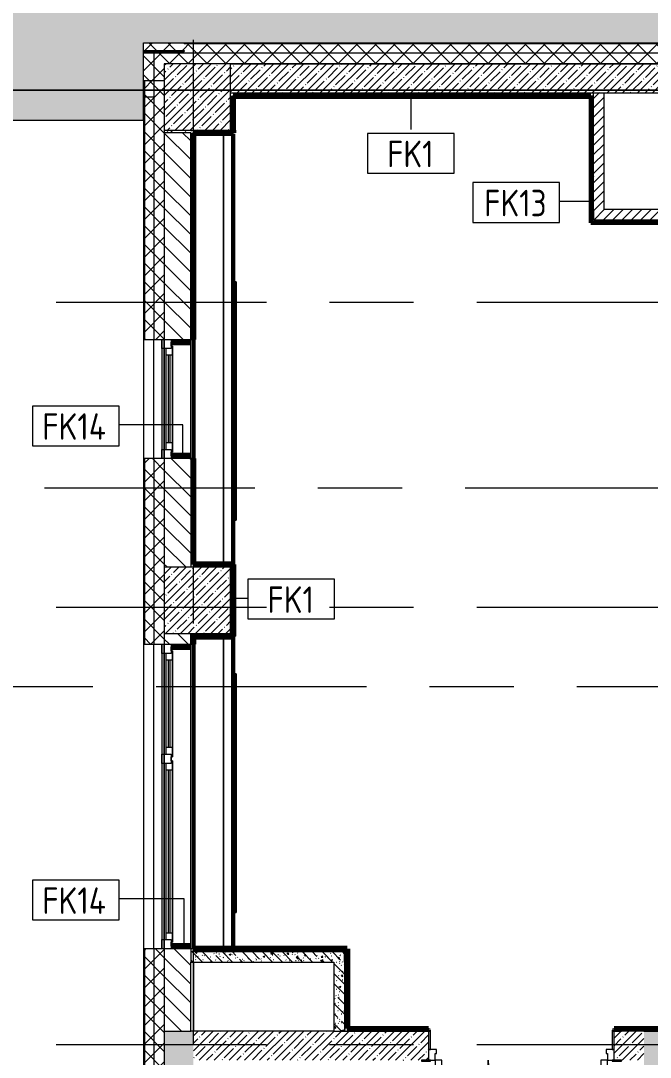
# Model space of a CAD drawing. Header units: millimetres. Extents: x -5426 to 189269, y -8553 to 29000.
# Drawn here: x -1193 to 3557, y 7703 to 15525 of the extents above; entities that cross this region are included whole.
import ezdxf

# ---------------------------------------------------------------- set-up
doc = ezdxf.new("R2010")
doc.units = ezdxf.units.MM
doc.linetypes.add('Осевая', pattern=[3175, 635, -476.25, 1587.5, -476.25])
for name, color, linetype, lineweight in [('A-ANNO-DIMS', 7, 'Continuous', 9), ('A-ANNO-DIMS-100', 7, 'Continuous', 9), ('A-DETL', 7, 'Continuous', 9), ('A-DOOR', 7, 'Continuous', 9), ('A-DOOR-1', 7, 'Continuous', 13), ('A-DOOR-FRAM', 7, 'Continuous', 13), ('A-GLAZ', 7, 'Continuous', 9), ('A-GLAZ-1', 7, 'Continuous', 13), ('A-WALL', 7, 'Continuous', 9), ('A-WALL-IDEN', 7, 'Continuous', 9), ('I-WALL', 7, 'Continuous', 9), ('S-COLS', 7, 'Continuous', 9), ('Оси', 7, 'Continuous', 9), ('Оси-2', 7, 'Осевая', 9)]:
    doc.layers.add(name, color=color, linetype=linetype, lineweight=lineweight)
for name, color, linetype, lineweight, true_color in [('A-DETL-GENF-2', 7, 'Continuous', 9, 0xd4d4d4), ('A-WALL-1', 7, 'Continuous', 9, 0xc0c0c0), ('A-WALL-3', 7, 'Continuous', 9, 0xff80c0), ('A-WALL-4', 5, 'Continuous', 9, 0x0000ff), ('I-WALL-10', 5, 'Continuous', 53, 0x0000ff), ('I-WALL-17', 7, 'Continuous', 80, 0xffd2ff), ('I-WALL-3', 7, 'Continuous', 9, 0xc0c0c0), ('I-WALL-6', 7, 'Continuous', 80, 0xff80c0), ('I-WALL-9', 7, 'Continuous', 53, 0xff80c0), ('S-WALL-ANLY', 7, 'Continuous', 13, 0x008040), ('S-WALL-ANLY-1', 7, 'Continuous', 5, 0x008040), ('Знаки-1', 7, 'Continuous', 9, 0xdfdfdf), ('Знаки-2', 9, 'Continuous', 9, 0x808080)]:
    doc.layers.add(name, color=color, linetype=linetype, lineweight=lineweight, true_color=true_color)
doc.styles.add('GOST Common_1', font='GOST_Common.ttf', dxfattribs={"width": 0.9, "height": 200})
doc.styles.add('ISOCPEUR', font='isocpeur.ttf', dxfattribs={"width": 0.9, "height": 250})
doc.dimstyles.new('ISO-2_5_0_9К_БОЛЬШОЙ_1', dxfattribs={"dimscale": 304.8, "dimtxt": 248.995294, "dimasz": 0.492126, "dimexe": 0.393701, "dimexo": 0.984252, "dimgap": 0, "dimtad": 1, "dimdec": 0, "dimrnd": 10, "dimzin": 0, "dimdsep": 46, "dimtxsty": 'ISOCPEUR', "dimblk1": 'OBLIQUE', "dimblk2": 'OBLIQUE', "dimsah": 1, "dimcen": 0.09, "dimdle": 0.393701, "dimazin": 0, "dimtfac": 1, "dimtdec": 4, "dimtix": 1, "dimtmove": 0, "dimatfit": 3, "dimfxl": 1, "dimtvp": 1, "dimtolj": 1, "dimtzin": 0, "dimarcsym": 2})
pattern_1 = [(45, (0, 0), (-70.71068, 70.71068), []), (135, (0, 0), (-70.71068, -70.71068), [])]
pattern_2 = [(45, (0, 0), (-57.02463, 57.02463), []), (45, (57.025, 0), (-57.02463, 57.02463), [100.806, -20.161, 3.353, -16.808])]
pattern_3 = [(135, (0, 0), (-75.4342, -75.4342), [106.68, -17.78, 3.556, -17.78]), (135, (0, 75.39), (-75.4342, -75.4342), []), (50, (0, 0), (127.5292, -11.1576), [13.335, -146.685]), (355, (0, 0), (-24.6697, 133.74), [10.668, -117.348]), (100.451, (10.63, -0.93), (102.8597, 122.5818), [11.333, -124.663]), (46.184, (0, 35.56), (189.7552, -29.4304), [20.003, -220.028]), (96.636, (15.81, 33.1), (166.182, 173.1996), [17, -186.995]), (351.184, (0, 35.56), (166.184, 173.1976), [16.002, -176.022]), (21, (17.78, 26.67), (106.1303, -71.586), [13.335, -146.685]), (326, (17.78, 26.67), (43.2619, 128.9318), [10.668, -117.348]), (71.451, (26.62, 20.7), (149.392, 57.345), [11.333, -124.663]), (37.5, (0, 0), (2.16223, 59.18836), [3.353, -112.573, 3.353, -115.773, -117.792]), (37.5, (0, 0), (2.16223, 59.18836), [-235.052, 3.353, -114.44]), (7.5, (0, 0), (46.77386, 70.12615), [3.353, -64.567, 3.353, -109.906, -44.894]), (7.5, (0, 0), (46.77386, 70.12615), [-181.178, 3.353, -41.542]), (327.5, (-39.65, 0), (94.91367, -4.0101), [3.353, -41.097, 3.353, -135.331, -184.023]), (327.5, (-39.65, 0), (94.91367, -4.0101), [-183.134, 3.353, -180.67]), (317.5, (-57.43, 0), (103.6906, 17.7988), [3.353, -54.432, 3.353, -88.748, -130.683]), (317.5, (-57.43, 0), (103.6906, 17.7988), [-149.885, 3.353, -127.33])]
pattern_4 = [(45, (0, 0), (-35.35534, 35.35534), [])]
pattern_5 = [(0, (0, 0), (121.92, 30.48), [10.058, -81.382, 10.058, -81.382, -487.68]), (0, (0, 0), (121.92, 30.48), [-182.88, 10.058, -172.822, 10.058, -81.382, -213.36]), (0, (0, 0), (121.92, 30.48), [-457.2, 10.058, -50.902, 10.058, -142.342]), (120, (45.72, 15.24), (-87.356454, 90.345817), [10.058, -81.382, 10.058, -81.382, -487.68]), (120, (45.72, 15.24), (-87.356454, 90.345817), [-182.88, 10.058, -172.822, 10.058, -81.382, -213.36]), (120, (45.72, 15.24), (-87.356454, 90.345817), [-457.2, 10.058, -50.902, 10.058, -142.342]), (240, (60.96, 76.2), (-34.563546, -120.825817), [10.058, -81.382, 10.058, -81.382, -487.68]), (240, (60.96, 76.2), (-34.563546, -120.825817), [-182.88, 10.058, -172.822, 10.058, -81.382, -213.36]), (240, (60.96, 76.2), (-34.563546, -120.825817), [-457.2, 10.058, -50.902, 10.058, -142.342])]

# ---------------------------------------------------------------- blocks, each defined once
blk = doc.blocks.new('BSC_Колонна _Прямоугольная - 500х500-V13-План отделки стен 3 этажа в осях 1-12')
at = {"layer": 'S-COLS'}
h = blk.add_hatch(dxfattribs=at)
h.set_pattern_fill('FP_15', color=256, style=0, pattern_type=2)
h.set_pattern_definition([(45, (-140, -14950), (-57.02463, 57.02463), []), (45, (-82.975, -14950), (-57.02463, 57.02463), [100.806, -20.161, 3.353, -16.808])])
h.paths.add_polyline_path([(-250, -250), (250, -250), (250, 250), (-250, 250), (-250, 129.3)])
for p, q in [((250, 250), (-250, 250)), ((-250, 250), (-250, -250)), ((250, -250), (250, 250)), ((-250, -250), (250, -250))]:
    blk.add_line(p, q, dxfattribs=at)
blk = doc.blocks.new('120_Окно_СКБ_1Ст - 120_Окно_СКБ_1Ст 900х2500_h_-V14-План отделки стен 3 этажа в осях 1-12')
at = {"layer": 'A-GLAZ'}
for p, q in [((450, -57), (-450, -57)), ((-430, -127), (-400, -127)), ((-330, -107), (330, -107)), ((330, -117), (-330, -117)), ((400, -127), (430, -127))]:
    blk.add_line(p, q, dxfattribs=at)
at = {"layer": 'A-GLAZ-1'}
for p, q in [((-450, -127), (-450, -57)), ((-450, -57), (-380, -57)), ((-380, -57), (-380, -127)), ((380, -127), (380, -57)), ((380, -57), (450, -57)), ((450, -57), (450, -127)), ((-380, -127), (-450, -127)), ((-380, -127), (-400, -127)), ((-400, -127), (-400, -137)), ((-400, -137), (400, -137)), ((400, -137), (-400, -137)), ((380, -87), (-380, -87)), ((-380, -87), (-380, -127)), ((-330, -137), (-330, -87)), ((330, -137), (330, -87)), ((380, -127), (380, -87)), ((450, -127), (380, -127)), ((400, -127), (380, -127)), ((400, -137), (400, -127))]:
    blk.add_line(p, q, dxfattribs=at)
blk = doc.blocks.new('120_Окно_СКБ_2Ст - 120_Окно_СКБ_2Ст 2300х2500 _мал створка справа_-22272277-План отделки стен 3 этажа в осях 1-12')
at = {"layer": 'A-GLAZ'}
for p, q in [((1150, -57), (-1150, -57)), ((-1130, -127), (-1100, -127)), ((-1030, -107), (200, -107)), ((200, -117), (-1030, -117)), ((270, -127), (300, -127)), ((370, -107), (1030, -107)), ((1030, -117), (370, -117)), ((1100, -127), (1130, -127))]:
    blk.add_line(p, q, dxfattribs=at)
at = {"layer": 'A-GLAZ-1'}
for p, q in [((-1150, -127), (-1150, -57)), ((-1150, -57), (-1080, -57)), ((-1080, -57), (-1080, -127)), ((250, -127), (250, -57)), ((250, -57), (320, -57)), ((320, -57), (320, -127)), ((1080, -127), (1080, -57)), ((1080, -57), (1150, -57)), ((1150, -57), (1150, -127)), ((-1080, -127), (-1150, -127)), ((-1080, -127), (-1100, -127)), ((-1100, -127), (-1100, -137)), ((-1100, -137), (270, -137)), ((270, -137), (-1100, -137)), ((250, -87), (-1080, -87)), ((-1080, -87), (-1080, -127)), ((-1030, -137), (-1030, -87)), ((200, -137), (200, -87)), ((250, -127), (250, -87)), ((320, -127), (250, -127)), ((270, -127), (250, -127)), ((270, -137), (270, -127)), ((320, -127), (300, -127)), ((300, -127), (300, -137)), ((300, -137), (1100, -137)), ((1100, -137), (300, -137)), ((1080, -87), (320, -87)), ((320, -87), (320, -127)), ((370, -137), (370, -87)), ((1030, -137), (1030, -87)), ((1080, -127), (1080, -87)), ((1150, -127), (1080, -127)), ((1100, -127), (1080, -127)), ((1100, -137), (1100, -127))]:
    blk.add_line(p, q, dxfattribs=at)
blk = doc.blocks.new('110_Дверь_СКБ_2Ст - Д-1 Лестничная клетка EIS60-24280000-План отделки стен 3 этажа в осях 1-12')
at = {"layer": 'A-DOOR'}
for centre, radius, start, end in [((-637.5, 110), 900, 0, 90), ((662.5, 110), 400, 90, 180)]:
    blk.add_arc(centre, radius, start, end, dxfattribs=at)
at = {"layer": 'A-DOOR-1'}
for p, q in [((-637.5, 1010), (-637.5, 110)), ((-587.5, 1010), (-637.5, 1010)), ((-587.5, 110), (-587.5, 1010)), ((662.5, 510), (612.5, 510)), ((612.5, 510), (612.5, 110)), ((662.5, 110), (662.5, 510)), ((-637.5, 110), (-587.5, 110)), ((612.5, 110), (662.5, 110))]:
    blk.add_line(p, q, dxfattribs=at)
at = {"layer": 'A-DOOR-FRAM'}
for p, q in [((-672.5, 118), (-742.5, 118)), ((-742.5, 118), (-742.5, 110)), ((-742.5, 110), (-672.5, 110)), ((-637.5, 110), (-687.5, 110)), ((-687.5, 110), (-687.5, 30)), ((-672.5, 110), (-672.5, 118)), ((-637.5, 60), (-637.5, 110)), ((662.5, 110), (662.5, 60)), ((712.5, 110), (662.5, 110)), ((767.5, 118), (697.5, 118)), ((697.5, 118), (697.5, 110)), ((697.5, 110), (767.5, 110)), ((712.5, 30), (712.5, 110)), ((767.5, 110), (767.5, 118)), ((-687.5, 30), (-627.5, 30)), ((-672.5, 30), (-687.5, 30)), ((-687.5, 30), (-687.5, -110)), ((-672.5, -110), (-672.5, 30)), ((-627.5, 60), (-637.5, 60)), ((-627.5, 30), (-627.5, 60)), ((662.5, 60), (652.5, 60)), ((652.5, 60), (652.5, 30)), ((652.5, 30), (712.5, 30)), ((712.5, 30), (697.5, 30)), ((697.5, 30), (697.5, -110)), ((712.5, -110), (712.5, 30)), ((-672.5, -110), (-742.5, -110)), ((-742.5, -110), (-742.5, -118)), ((-742.5, -118), (-672.5, -118)), ((-687.5, -110), (-672.5, -110)), ((-672.5, -118), (-672.5, -110)), ((697.5, -110), (712.5, -110)), ((767.5, -110), (697.5, -110)), ((697.5, -110), (697.5, -118)), ((697.5, -118), (767.5, -118)), ((767.5, -118), (767.5, -110))]:
    blk.add_line(p, q, dxfattribs=at)
blk = doc.blocks.new('BSC_Колонна _Прямоугольная - 500х500-V31-План отделки стен 3 этажа в осях 1-12')
at = {"layer": 'S-COLS'}
h = blk.add_hatch(dxfattribs=at)
h.set_pattern_fill('FP_34', color=256, style=0, pattern_type=2)
h.set_pattern_definition([(45, (-140, -11150), (-57.0246, 57.0246), []), (45, (-82.975, -11150), (-57.0246, 57.0246), [100.806, -20.161, 3.353, -16.808])])
h.paths.add_polyline_path([(-250, -250), (250, -250), (250, 250), (-250, 250)])
for p, q in [((250, 250), (-250, 250)), ((-250, 250), (-250, -250)), ((250, -250), (250, 250)), ((-250, -250), (250, -250))]:
    blk.add_line(p, q, dxfattribs=at)
blk = doc.blocks.new('Съемный металлический экран с перфорацией - E1-V33-План отделки стен 3 этажа в осях 1-12')
at = {"layer": 'Знаки-1'}
for p, q in [((0, 0), (0, 20)), ((0, 20), (1800, 20)), ((1800, 0), (0, 0)), ((1800, 20), (1800, 0))]:
    blk.add_line(p, q, dxfattribs=at)
at = {"layer": 'Знаки-2'}
for p, q in [((1800, 20), (0, 20)), ((0, 20), (0, 0)), ((0, 0), (1800, 0)), ((1800, 0), (1800, 20))]:
    blk.add_line(p, q, dxfattribs=at)
blk = doc.blocks.new('Съемный металлический экран с перфорацией - E1-V34-План отделки стен 3 этажа в осях 1-12')
at = {"layer": 'Знаки-1'}
for p, q in [((0, 0), (0, 20)), ((0, 20), (1800, 20)), ((1800, 0), (0, 0)), ((1800, 20), (1800, 0))]:
    blk.add_line(p, q, dxfattribs=at)
at = {"layer": 'Знаки-2'}
for p, q in [((1800, 20), (0, 20)), ((0, 20), (0, 0)), ((0, 0), (1800, 0)), ((1800, 0), (1800, 20))]:
    blk.add_line(p, q, dxfattribs=at)
blk = doc.blocks.new('Зашивка приборов отопления35 - Зашивка приборов отопления-33324623-План отделки стен 3 этажа в осях 1-12')
at = {"layer": 'A-WALL-1'}
for p, q in [((35888.8, 26793.4), (34988.8, 26793.4)), ((37447.8, 26567.4), (37447.8, 26793.4)), ((34188.8, 26567.4), (37447.8, 26567.4)), ((37447.8, 26567.4), (34188.8, 26567.4)), ((37447.8, 26492.4), (37447.8, 26567.4)), ((34187.8, 26492.4), (37447.8, 26492.4))]:
    blk.add_line(p, q, dxfattribs=at)
blk = doc.blocks.new('Зашивка приборов отопления36 - Зашивка приборов отопления-33324807-План отделки стен 3 этажа в осях 1-12')
at = {"layer": 'A-WALL-1'}
for p, q in [((36488.8, 26793.4), (34188.8, 26793.4)), ((34188.8, 26567.4), (36548.8, 26567.4)), ((36545.1, 26567.4), (34188.8, 26567.4)), ((36545.1, 26492.4), (36545.1, 26567.4)), ((34188.8, 26492.4), (36545.1, 26492.4))]:
    blk.add_line(p, q, dxfattribs=at)
blk = doc.blocks.new('DIMBLOCK17-План отделки стен 3 этажа в осях 1-12')
at = {"layer": 'A-ANNO-DIMS-100', "lineweight": 20}
for p, q in [((-3252.8, 17000), (-3327.8, 17075)), ((-3252.8, 17000), (-3177.8, 16925)), ((-3252.8, 15000), (-3327.8, 15075)), ((-3252.8, 15000), (-3177.8, 14925))]:
    blk.add_line(p, q, dxfattribs=at)
at = {"layer": 'A-ANNO-DIMS-100'}
for p, q in [((-3446.8, 17000), (-3132.8, 17000)), ((-3252.8, 17000), (-3446.8, 17000)), ((-3252.8, 17000), (-3252.8, 15000)), ((9560.6, 15000), (-3372.8, 15000)), ((-3252.8, 15000), (9560.6, 15000))]:
    blk.add_line(p, q, dxfattribs=at)
at = {"layer": 'A-ANNO-DIMS-100', "color": 0, "insert": (-3579.4, 15684), "char_height": 250, "width": 758.478, "attachment_point": 1, "rotation": 90, "line_spacing_factor": 1.149209, "style": 'ISOCPEUR'}
blk.add_mtext('2000', dxfattribs=at)
blk = doc.blocks.new('_Oblique')
at = {"color": 0, "linetype": 'ByBlock', "lineweight": -2}
blk.add_line((-0.5, -0.5), (0.5, 0.5), dxfattribs=at)
blk = doc.blocks.new('DIMBLOCK18-План отделки стен 3 этажа в осях 1-12')
at = {"layer": 'A-ANNO-DIMS-100', "lineweight": 20}
for p, q in [((-3252.8, 15000), (-3327.8, 15075)), ((-3252.8, 15000), (-3177.8, 14925)), ((-3252.8, 13400), (-3327.8, 13475)), ((-3252.8, 13400), (-3177.8, 13325))]:
    blk.add_line(p, q, dxfattribs=at)
at = {"layer": 'A-ANNO-DIMS-100'}
for p, q in [((9560.6, 15000), (-3372.8, 15000)), ((-3252.8, 15000), (-3252.8, 13400)), ((-3252.8, 15000), (9560.6, 15000)), ((-3446.8, 13400), (-3132.8, 13400)), ((-3252.8, 13400), (-3446.8, 13400))]:
    blk.add_line(p, q, dxfattribs=at)
at = {"layer": 'A-ANNO-DIMS-100', "color": 0, "insert": (-3579.4, 13905.5), "char_height": 250, "width": 706.764, "attachment_point": 1, "rotation": 90, "line_spacing_factor": 1.149209, "style": 'ISOCPEUR'}
blk.add_mtext('1600', dxfattribs=at)
blk = doc.blocks.new('М_стена_0001 - Типоразмер_без рамки-25382661-План отделки стен 3 этажа в осях 1-12')
at = {"layer": 'A-WALL-IDEN'}
for p, q in [((3.258, 1.523), (-3.273, 1.523)), ((-3.273, 1.523), (-3.273, -1.477)), ((3.258, -1.477), (3.258, 1.523)), ((-3.273, -1.477), (3.258, -1.477))]:
    blk.add_line(p, q, dxfattribs=at)

msp = doc.modelspace()

# ---------------------------------------------------------------- hatches: boundary and pattern name
at = {"layer": 'A-DETL-GENF-2'}
msp.add_hatch(color=256, dxfattribs=at).paths.add_polyline_path([(-268, 14774.9), (-268, 15358), (38760, 15358), (38760, 23888.3), (33928.1, 23888.3), (33928.1, 27398.1), (-2409.1, 27398.1), (-2409.1, 14774.9), (-1574, 14774.9)])
at = {"layer": 'A-WALL'}
h = msp.add_hatch(dxfattribs=at)
h.set_pattern_fill('FP_11', color=256, style=0, pattern_type=2)
h.set_pattern_definition(pattern_1)
h.paths.add_polyline_path([(34962.9, 15200), (35410, 15200), (35410, 15350), (34660, 15350), (34660, 15200)])
h.paths.add_polyline_path([(32039.9, 15200), (32110, 15200), (32110, 15350), (30027, 15350), (30027, 15200), (30610, 15200)])
h.paths.add_polyline_path([(38987.7, 15200), (38987.7, 15350), (37810, 15350), (37810, 15200), (37885.8, 15200)])
h.paths.add_polyline_path([(25810, 15200), (29227, 15200), (29227, 15350), (25620.3, 15350), (25620.3, 15200)])
h.paths.add_polyline_path([(24420.3, 15200), (24420.3, 15350), (19800, 15350), (19800, 15200), (22510, 15200)])
h.paths.add_polyline_path([(13040.7, 15200), (19000, 15200), (19000, 15350), (12860, 15350), (12860, 15200)])
h.paths.add_polyline_path([(9760, 15200), (9760, 15350), (9160, 15350), (9160, 15200)])
h.paths.add_polyline_path([(7660, 15200), (8260, 15200), (8260, 15350), (7660, 15350)])
h.paths.add_polyline_path([(6160, 15200), (6760, 15200), (6760, 15350), (40, 15350), (40, 15293), (-110, 15293), (-110, 15200), (5733.3, 15200)])
h.paths.add_polyline_path([(33010, 15200), (33240, 15200), (33240, 15350), (33010, 15350)])
h.paths.add_polyline_path([(33760, 15200), (33760, 15350), (33610, 15350), (33610, 15200)])
h = msp.add_hatch(dxfattribs=at)
h.set_pattern_fill('FP_11', color=256, style=0, pattern_type=2)
h.set_pattern_definition(pattern_1)
h.paths.add_polyline_path([(-260, 14973), (-260, 15073), (-268, 15073), (-268, 14973)])
h = msp.add_hatch(dxfattribs=at)
h.set_pattern_fill('FP_11', color=256, style=0, pattern_type=2)
h.set_pattern_definition(pattern_1)
h.paths.add_polyline_path([(-260, -100), (-110, -100), (-110, 5220), (-260, 5220), (-260, 1217.2)])
h.paths.add_polyline_path([(-260, 7320), (-110, 7320), (-110, 8520), (-260, 8520)])
h.paths.add_polyline_path([(-260, 10820), (-110, 10820), (-110, 12220), (-260, 12220)])
h.paths.add_polyline_path([(-110, 13120), (-110, 15073), (-260, 15073), (-260, 13120)])
h = msp.add_hatch(dxfattribs=at)
h.set_pattern_fill('FP_11', color=256, style=0, pattern_type=2)
h.set_pattern_definition(pattern_1)
h.paths.add_polyline_path([(-260, 14923), (-260, 14973), (-268, 14973), (-268, 14923)])
at = {"layer": 'I-WALL'}
h = msp.add_hatch(dxfattribs=at)
h.set_pattern_fill('FP_11', color=256, style=0, pattern_type=2)
h.set_pattern_definition(pattern_1)
h.paths.add_polyline_path([(-268, 15300), (40, 15300), (40, 15358), (-268, 15358), (-268, 15341.3)])
h = msp.add_hatch(dxfattribs=at)
h.set_pattern_fill('FP_11', color=256, style=0, pattern_type=2)
h.set_pattern_definition(pattern_1)
h.paths.add_polyline_path([(-268, 15073), (-110, 15073), (-110, 15293), (-268, 15293)])
h = msp.add_hatch(dxfattribs=at)
h.set_pattern_fill('FP_12', color=256, style=0, pattern_type=2)
h.set_pattern_definition(pattern_2)
h.paths.add_polyline_path([(618.2, 14980), (4060, 14980), (4060, 15200), (390, 15200), (390, 14980), (410, 14980)])
h = msp.add_hatch(dxfattribs=at)
h.set_pattern_fill('FP_36', color=256, style=0, pattern_type=2)
h.set_pattern_definition(pattern_5)
h.paths.add_polyline_path([(390, 14700), (410, 14700), (410, 14980), (390, 14980)])
h = msp.add_hatch(dxfattribs=at)
h.set_pattern_fill('FP_36', color=256, style=0, pattern_type=2)
h.set_pattern_definition(pattern_5)
h.paths.add_polyline_path([(3109, 14960), (3130, 14960), (3130, 14980), (410, 14980), (410, 14960), (1348.9, 14960)])
h = msp.add_hatch(dxfattribs=at)
h.set_pattern_fill('FP_36', color=256, style=0, pattern_type=2)
h.set_pattern_definition(pattern_5)
h.paths.add_polyline_path([(3110, 14000), (3130, 14000), (3130, 14960), (3110, 14960), (3110, 14601.3)])
h = msp.add_hatch(dxfattribs=at)
h.set_pattern_fill('FP_24', color=256, style=0, pattern_type=2)
h.set_pattern_definition(pattern_4)
h.paths.add_polyline_path([(3130, 14100), (3210, 14100), (3210, 14980), (3130, 14980), (3130, 14601.3)])
h = msp.add_hatch(dxfattribs=at)
h.set_pattern_fill('FP_36', color=256, style=0, pattern_type=2)
h.set_pattern_definition(pattern_5)
h.paths.add_polyline_path([(110, 14680), (410, 14680), (410, 14700), (-110, 14700), (-110, 14680), (90, 14680)])
h = msp.add_hatch(dxfattribs=at)
h.set_pattern_fill('FP_10', color=256, style=0, pattern_type=2)
h.set_pattern_definition([(135, (0, 0), (-70.7107, -70.7107), [])])
h.paths.add_polyline_path([(90, 7900), (90, 8520), (-110, 8520), (-110, 7900)])
h.paths.add_polyline_path([(-110, 10820), (90, 10820), (90, 10900), (-110, 10900)])
h.paths.add_polyline_path([(90, 11400), (90, 12220), (-110, 12220), (-110, 11400)])
h.paths.add_polyline_path([(-110, 13120), (90, 13120), (90, 14680), (-110, 14680), (-110, 14601.3)])
h = msp.add_hatch(dxfattribs=at)
h.set_pattern_fill('FP_36', color=256, style=0, pattern_type=2)
h.set_pattern_definition(pattern_5)
h.paths.add_polyline_path([(110, 11420), (110, 12220), (90, 12220), (90, 11420)])
h.paths.add_polyline_path([(90, 13120), (110, 13120), (110, 14680), (90, 14680), (90, 14601.3)])
h = msp.add_hatch(dxfattribs=at)
h.set_pattern_fill('FP_24', color=256, style=0, pattern_type=2)
h.set_pattern_definition(pattern_4)
h.paths.add_polyline_path([(4271.9, 14020), (5600, 14020), (5600, 14100), (3130, 14100), (3130, 14020)])
h = msp.add_hatch(dxfattribs=at)
h.set_pattern_fill('FP_36', color=256, style=0, pattern_type=2)
h.set_pattern_definition(pattern_5)
h.paths.add_polyline_path([(5660, 14000), (5660, 14020), (3130, 14020), (3130, 14000), (4271.9, 14000)])
h = msp.add_hatch(dxfattribs=at)
h.set_pattern_fill('FP_36', color=256, style=0, pattern_type=2)
h.set_pattern_definition(pattern_5)
h.paths.add_polyline_path([(-58, 13100), (90, 13100), (90, 13120), (-58, 13120)])
h = msp.add_hatch(dxfattribs=at)
h.set_pattern_fill('FP_36', color=256, style=0, pattern_type=2)
h.set_pattern_definition(pattern_5)
h.paths.add_polyline_path([(90, 12220), (90, 12240), (-58, 12240), (-58, 12220)])
h = msp.add_hatch(dxfattribs=at)
h.set_pattern_fill('FP_36', color=256, style=0, pattern_type=2)
h.set_pattern_definition(pattern_5)
h.paths.add_polyline_path([(90, 11400), (390, 11400), (390, 11420), (90, 11420)])
h = msp.add_hatch(dxfattribs=at)
h.set_pattern_fill('FP_36', color=256, style=0, pattern_type=2)
h.set_pattern_definition(pattern_5)
h.paths.add_polyline_path([(390, 10900), (410, 10900), (410, 11420), (390, 11420), (390, 11400)])
h = msp.add_hatch(dxfattribs=at)
h.set_pattern_fill('FP_36', color=256, style=0, pattern_type=2)
h.set_pattern_definition(pattern_5)
h.paths.add_polyline_path([(110, 8500), (110, 8520), (90, 8520), (90, 8500)])
h.paths.add_polyline_path([(90, 10820), (110, 10820), (110, 10900), (90, 10900), (90, 10879)])
h = msp.add_hatch(dxfattribs=at)
h.set_pattern_fill('FP_36', color=256, style=0, pattern_type=2)
h.set_pattern_definition(pattern_5)
h.paths.add_polyline_path([(410, 10880), (410, 10900), (110, 10900), (110, 10880), (390, 10880)])
h = msp.add_hatch(dxfattribs=at)
h.set_pattern_fill('FP_36', color=256, style=0, pattern_type=2)
h.set_pattern_definition(pattern_5)
h.paths.add_polyline_path([(90, 10800), (90, 10820), (-58, 10820), (-58, 10800)])
h = msp.add_hatch(dxfattribs=at)
h.set_pattern_fill('FP_36', color=256, style=0, pattern_type=2)
h.set_pattern_definition(pattern_5)
h.paths.add_polyline_path([(-58, 8520), (90, 8520), (90, 8540), (-58, 8540)])
h = msp.add_hatch(dxfattribs=at)
h.set_pattern_fill('FP_36', color=256, style=0, pattern_type=2)
h.set_pattern_definition(pattern_5)
h.paths.add_polyline_path([(110, 8500), (1250, 8500), (1250, 8520), (90, 8520), (90, 8500)])
h = msp.add_hatch(dxfattribs=at)
h.set_pattern_fill('FP_19', color=256, style=0, pattern_type=2)
h.set_pattern_definition(pattern_3)
h.paths.add_polyline_path([(1250, 8420), (1250, 8500), (90, 8500), (90, 8420), (1170, 8420)])
h = msp.add_hatch(dxfattribs=at)
h.set_pattern_fill('FP_36', color=256, style=0, pattern_type=2)
h.set_pattern_definition(pattern_5)
h.paths.add_polyline_path([(1250, 7920), (1270, 7920), (1270, 8520), (1250, 8520), (1250, 8420)])
h = msp.add_hatch(dxfattribs=at)
h.set_pattern_fill('FP_19', color=256, style=0, pattern_type=2)
h.set_pattern_definition(pattern_3)
h.paths.add_polyline_path([(1170, 7900), (1250, 7900), (1250, 8420), (1170, 8420), (1170, 7909.3)])
h = msp.add_hatch(dxfattribs=at)
h.set_pattern_fill('FP_36', color=256, style=0, pattern_type=2)
h.set_pattern_definition(pattern_5)
h.paths.add_polyline_path([(37990, 7900), (38490, 7900), (38490, 7920), (33010, 7920), (33010, 7900), (37885.8, 7900)])
h.paths.add_polyline_path([(30510, 7900), (30510, 7920), (27465, 7920), (27465, 7908), (27495, 7908), (27495, 7900), (29809.7, 7900)])
h.paths.add_polyline_path([(26160, 7900), (26335, 7900.3), (26335, 7908), (26365, 7908), (26365, 7920), (24051, 7920), (24051, 7900), (25560, 7900)])
h.paths.add_polyline_path([(20609.5, 7900), (22611, 7900), (22611, 7920), (15009.3, 7920), (15009.3, 7900), (19409.5, 7900)])
h.paths.add_polyline_path([(10117.8, 7900), (13569.3, 7900), (13569.3, 7920), (6530, 7920), (6530, 7900), (8260, 7900)])
h.paths.add_polyline_path([(3340, 7900), (4030, 7900), (4030, 7920), (3285, 7920), (3285, 7908), (3340, 7908)])
h.paths.add_polyline_path([(1830, 7900), (1830, 7908), (1885, 7908), (1885, 7920), (1250, 7920), (1250, 7900), (1348.9, 7900)])
h = msp.add_hatch(dxfattribs=at)
h.set_pattern_fill('FP_12', color=256, style=0, pattern_type=2)
h.set_pattern_definition(pattern_2)
h.paths.add_polyline_path([(-110, -100), (110, -100), (110, 5220), (-110, 5220), (-110, 1217.2)])
h.paths.add_polyline_path([(110, 7320), (110, 7900), (-110, 7900), (-110, 7320)])
h = msp.add_hatch(dxfattribs=at)
h.set_pattern_fill('FP_12', color=256, style=0, pattern_type=2)
h.set_pattern_definition(pattern_2)
h.paths.add_polyline_path([(3510, 7680), (3510, 7900), (3285, 7900), (3285, 7680), (3357.5, 7680)])
h.paths.add_polyline_path([(3750, 7680), (3750, 7900), (3730, 7900), (3730, 7680)])
h.paths.add_polyline_path([(1830, 7680), (1885, 7680), (1885, 7900), (110, 7900), (110, 7680), (1348.9, 7680)])
h = msp.add_hatch(dxfattribs=at)
h.set_pattern_fill('FP_12', color=256, style=0, pattern_type=2)
h.set_pattern_definition(pattern_2)
h.paths.add_polyline_path([(3510, -100), (3730, -100), (3730, 7900), (3510, 7900), (3510, 120)])

# ---------------------------------------------------------------- linework, layer by layer
at = {"layer": 'A-DETL'}
for p, q in [((-268, 14774.9), (-268, 15358)), ((-268, 15358), (38760, 15358)), ((-2409.1, 14774.9), (-268, 14774.9))]:
    msp.add_line(p, q, dxfattribs=at)
at = {"layer": 'A-WALL'}
for p, q in [((40, 15358), (40, 15350)), ((6760, 15353), (40, 15353)), ((6760, 15350), (40, 15350)), ((-268, 15300), (40, 15300)), ((-268, 15295), (40, 15295)), ((-268, 15293), (40, 15293)), ((40, 15300), (40, 15293)), ((-268, 15073), (-110, 15073)), ((-260, 15073), (-260, 13120)), ((-268, 14973), (-260, 14973)), ((390, 14980), (3210, 14980)), ((410, 14959), (410, 14960)), ((3130, 14100), (3130, 14980)), ((-268, 14923), (-260, 14923)), ((-268, 14843), (-260, 14843)), ((-263, 14843), (-263, 13120)), ((90, 14680), (-110, 14680)), ((90, 13120), (90, 14680)), ((-263, 12220), (-263, 10820)), ((-260, 12220), (-260, 10820)), ((-110, 12220), (-110, 11400)), ((90, 12220), (90, 11400)), ((110, 11420), (110, 12220)), ((111, 11420), (110, 11420)), ((-110, 10900), (-110, 10820)), ((90, 10820), (90, 10900)), ((110, 10820), (110, 10879)), ((-263, 8520), (-263, 7320)), ((-260, 8520), (-260, 7320)), ((-110, 8520), (-110, 7320)), ((90, 8520), (90, 8420)), ((90, 8500), (1250, 8500)), ((1250, 8520), (111, 8520)), ((1250, 8420), (1250, 7900)), ((-110, 7900), (90, 7900)), ((1170, 7900), (1830, 7900)), ((3510, 7900), (3340, 7900))]:
    msp.add_line(p, q, dxfattribs=at)
at = {"layer": 'A-WALL-1'}
for p, q in [((390, 15200), (8260, 15200)), ((-268, 14774.9), (-268, -258)), ((-110, 14700), (-110, 12220)), ((-268, 13120), (-110, 13120)), ((-110, 12220), (-268, 12220)), ((-268, 10820), (-110, 10820)), ((-110, 10820), (-110, 8520)), ((-110, 8520), (-268, 8520))]:
    msp.add_line(p, q, dxfattribs=at)
at = {"layer": 'A-WALL-3'}
for p, q in [((410, 14959), (410, 14700)), ((3109, 14959), (3109, 14960)), ((110, 14679), (110, 13120)), ((111, 11420), (390, 11420)), ((1270, 7920), (1271, 7920))]:
    msp.add_line(p, q, dxfattribs=at)
at = {"layer": 'A-WALL-4'}
for p, q in [((3110, 14960), (3109, 14960)), ((1271, 7921), (1271, 7920))]:
    msp.add_line(p, q, dxfattribs=at)
at = {"layer": 'A-WALL-IDEN'}
for p, q in [((1750.6, 14959.5), (1750.6, 14703.7)), ((3109.5, 14161.3), (2872.2, 14161.3)), ((30.7, 12474.8), (-450.3, 12474.8)), ((30.7, 12256.2), (30.7, 12474.8)), ((410.5, 11168.1), (521.4, 11168.1)), ((41.2, 8896.9), (-450.3, 8896.9)), ((41.2, 8544.2), (41.2, 8896.9))]:
    msp.add_line(p, q, dxfattribs=at)
at = {"layer": 'I-WALL-10'}
for p, q in [((3109, 14959), (3109, 13999)), ((3110, 14000), (3110, 14960)), ((3109, 13999), (5660, 13999)), ((5660, 14000), (3110, 14000)), ((1885, 7921), (1271, 7921)), ((1271, 7920), (1885, 7920)), ((1885, 7920), (1885, 7921)), ((4030, 7921), (3285, 7921)), ((3285, 7921), (3285, 7920)), ((3285, 7920), (4030, 7920))]:
    msp.add_line(p, q, dxfattribs=at)
at = {"layer": 'I-WALL-17'}
for p, q in [((90, 13100), (-58, 13100)), ((-58, 13100), (-58, 13099)), ((-58, 13099), (90, 13099)), ((90, 13099), (90, 13100)), ((90, 12241), (-58, 12241)), ((-58, 12241), (-58, 12240)), ((-58, 12240), (90, 12240)), ((90, 12240), (90, 12241)), ((90, 10800), (-58, 10800)), ((-58, 10800), (-58, 10799)), ((-58, 10799), (90, 10799)), ((90, 10799), (90, 10800)), ((90, 8541), (-58, 8541)), ((-58, 8541), (-58, 8540)), ((-58, 8540), (90, 8540)), ((90, 8540), (90, 8541))]:
    msp.add_line(p, q, dxfattribs=at)
at = {"layer": 'I-WALL-3'}
for p, q in [((4060, 15200), (390, 15200)), ((3210, 14100), (3210, 14980)), ((3210, 14980), (4060, 14980)), ((-110, 14700), (-110, 14680)), ((3130, 14100), (3130, 14020)), ((5600, 14100), (3210, 14100)), ((5640, 14020), (3130, 14020)), ((-110, 13120), (110, 13120)), ((-110, 12220), (-110, 13120)), ((-58, 13120), (-58, 13100)), ((90, 12220), (90, 13120)), ((110, 13120), (110, 12220)), ((110, 12220), (-110, 12220)), ((-58, 12240), (-58, 12220)), ((110, 10879), (110, 10880)), ((-110, 10820), (110, 10820)), ((-110, 8520), (-110, 10820)), ((-58, 10820), (-58, 10800)), ((90, 8520), (90, 10820)), ((110, 10820), (110, 8520)), ((-58, 8540), (-58, 8520)), ((110, 8520), (-110, 8520)), ((111, 8520), (90, 8520)), ((110, 8500), (110, 8520)), ((1250, 8420), (1250, 8500)), ((90, 7900), (90, 8420)), ((90, 8420), (1170, 8420)), ((110, 8420), (110, 7900)), ((1170, 8420), (1170, 7900)), ((1885, 7908), (1885, 7920)), ((3285, 7920), (3285, 7908)), ((1170, 7900), (90, 7900)), ((3510, 7900), (3730, 7900))]:
    msp.add_line(p, q, dxfattribs=at)
at = {"layer": 'I-WALL-6'}
for p, q in [((3109, 14960), (410, 14960)), ((411, 14959), (3109, 14959)), ((411, 14679), (411, 14959)), ((410, 14680), (110, 14680)), ((110, 14680), (110, 14679)), ((111, 14679), (411, 14679)), ((111, 13120), (111, 14679)), ((410, 14700), (410, 14680)), ((110, 13120), (111, 13120)), ((111, 12220), (110, 12220)), ((111, 11421), (111, 12220)), ((411, 11421), (111, 11421)), ((411, 10879), (411, 11421)), ((390, 11420), (410, 11420)), ((410, 11420), (410, 10880)), ((410, 10880), (90, 10880)), ((90, 10879), (110, 10879)), ((111, 10879), (411, 10879)), ((111, 10820), (111, 10879)), ((110, 10820), (111, 10820)), ((1271, 8521), (111, 8521)), ((111, 8521), (111, 8520)), ((1250, 8520), (1270, 8520)), ((1270, 8520), (1270, 7920)), ((1271, 7921), (1271, 8521))]:
    msp.add_line(p, q, dxfattribs=at)
at = {"layer": 'I-WALL-9'}
for p, q in [((410, 11420), (410, 14670.5)), ((411, 14670.5), (410, 14670.5)), ((411, 14670.5), (411, 11421)), ((111, 13120), (111, 12220)), ((410, 8521), (410, 10879)), ((411, 10879), (411, 8521)), ((111, 10820), (111, 8521))]:
    msp.add_line(p, q, dxfattribs=at)
at = {"layer": 'S-WALL-ANLY'}
for p, q in [((-189, 12220), (-189, 13120)), ((-189, 8520), (-189, 10820))]:
    msp.add_line(p, q, dxfattribs=at)
at = {"layer": 'S-WALL-ANLY-1'}
for p, q in [((-189, 15279), (-268, 15279)), ((-189, 15279), (-189, 13120)), ((6760, 15279), (-189, 15279)), ((-189, 14948), (-268, 14948)), ((-189, 12220), (-189, 10820)), ((-189, 8520), (-189, 7320))]:
    msp.add_line(p, q, dxfattribs=at)
at = {"layer": 'Оси'}
msp.add_line((110, 12880), (110, 15380), dxfattribs=at)
at = {"layer": 'Оси-2'}
for p, q in [((-2038.2, 15000), (35660, 15000)), ((-2038.2, 13400), (35660, 13400)), ((110, 339.8), (110, 12880)), ((-2126, 12000), (35660, 12000)), ((-2038.2, 11100), (36260, 11100)), ((-1283.5, 10500), (36260, 10500)), ((-2038.2, 7800), (36260, 7800))]:
    msp.add_line(p, q, dxfattribs=at)

# ---------------------------------------------------------------- block references
at = {"layer": 'A-DOOR', "rotation": 180}
msp.add_blockref('110_Дверь_СКБ_2Ст - Д-1 Лестничная клетка EIS60-24280000-План отделки стен 3 этажа в осях 1-12', (2597.5, 7790), dxfattribs=at)
at = {"layer": 'A-GLAZ', "rotation": 89.99999999999991}
for name, p in [('120_Окно_СКБ_1Ст - 120_Окно_СКБ_1Ст 900х2500_h_-V14-План отделки стен 3 этажа в осях 1-12', (-185, 12670)), ('120_Окно_СКБ_2Ст - 120_Окно_СКБ_2Ст 2300х2500 _мал створка справа_-22272277-План отделки стен 3 этажа в осях 1-12', (-185, 9670))]:
    msp.add_blockref(name, p, dxfattribs=at)
at = {"layer": 'A-WALL-1', "rotation": 89.99999999999993}
for name, p in [('Зашивка приборов отопления35 - Зашивка приборов отопления-33324623-План отделки стен 3 этажа в осях 1-12', (26903.4, -22768.8)), ('Зашивка приборов отопления36 - Зашивка приборов отопления-33324807-План отделки стен 3 этажа в осях 1-12', (26903.4, -25668.8))]:
    msp.add_blockref(name, p, dxfattribs=at)
at = {"layer": 'A-WALL-IDEN', "xscale": 99.99999999999993, "yscale": 99.99999999999993, "zscale": 99.99999999999993}
for p in [(1751.4, 14521.2), (2546.4, 14150.8), (-776.1, 12464.3), (848.8, 11157.7), (-776.1, 8886.5)]:
    msp.add_blockref('М_стена_0001 - Типоразмер_без рамки-25382661-План отделки стен 3 этажа в осях 1-12', p, dxfattribs=at)
at = {"layer": 'S-COLS'}
for name, p in [('BSC_Колонна _Прямоугольная - 500х500-V13-План отделки стен 3 этажа в осях 1-12', (140, 14950)), ('BSC_Колонна _Прямоугольная - 500х500-V31-План отделки стен 3 этажа в осях 1-12', (140, 11150))]:
    msp.add_blockref(name, p, dxfattribs=at)
at = {"layer": 'Знаки-1', "rotation": 90.00000000000001}
for name, p in [('Съемный металлический экран с перфорацией - E1-V34-План отделки стен 3 этажа в осях 1-12', (432, 11754.7)), ('Съемный металлический экран с перфорацией - E1-V33-План отделки стен 3 этажа в осях 1-12', (432, 8796))]:
    msp.add_blockref(name, p, dxfattribs=at)

# ---------------------------------------------------------------- texts
at = {"layer": 'A-WALL-IDEN', "char_height": 200, "attachment_point": 1, "style": 'GOST Common_1'}
for s, insert, width in [('FK1', (1571.2, 14619.2), 447.342), ('FK13', (2303.6, 14248.9), 598.861), ('FK14', (-1030.6, 12562.3), 627.721), ('FK1', (668.5, 11255.7), 447.342), ('FK14', (-1030.6, 8984.5), 627.721)]:
    msp.add_mtext(s, dxfattribs=dict(at, insert=insert, width=width))

# ---------------------------------------------------------------- dimensions: what is measured, and where the dimension line sits
at = {"layer": 'A-ANNO-DIMS'}
for base, p1, p2, override, picture, middle in [((-3252.8, 15000), (-3146.8, 17000), (9860.6, 15000), {"dimpost": '<>', "dimfxl": 13160.255216}, 'DIMBLOCK17-План отделки стен 3 этажа в осях 1-12', (-3377.8, 16000)), ((-3252.8, 13400), (9860.6, 15000), (-3146.8, 13400), {"dimpost": '<>', "dimfxl": 13105.430823}, 'DIMBLOCK18-План отделки стен 3 этажа в осях 1-12', (-3377.8, 14200))]:
    dim = msp.add_linear_dim(base=base, p1=p1, p2=p2, angle=90, dimstyle='ISO-2_5_0_9К_БОЛЬШОЙ_1', override=override, dxfattribs=at)
    dim.commit()
    dim.dimension.update_dxf_attribs({"geometry": picture, "text_midpoint": middle})

doc.saveas('drawing.dxf')
